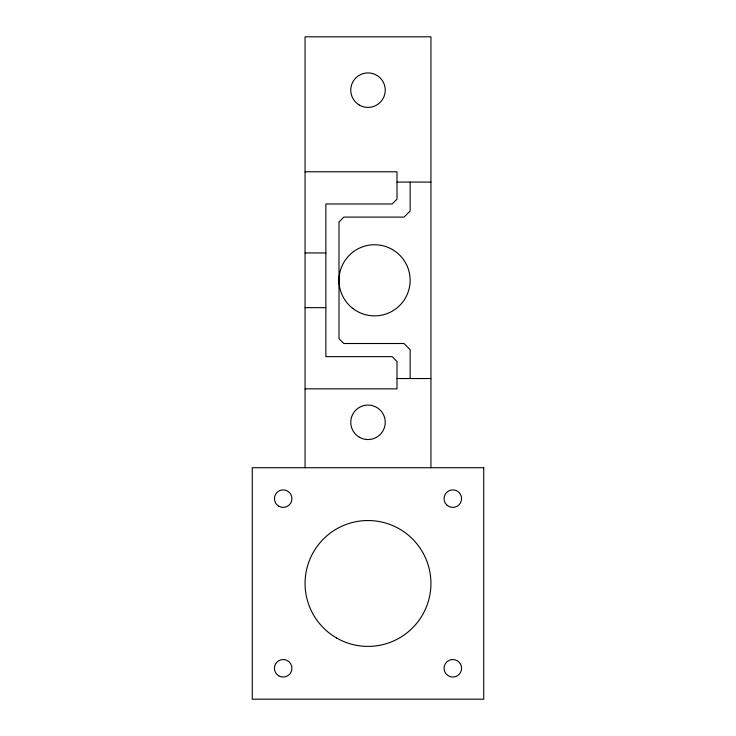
<?xml version="1.0" encoding="UTF-8"?>
<svg xmlns="http://www.w3.org/2000/svg" width="736" height="736" viewBox="0 0 736 736"><rect width="100%" height="100%" fill="white"/><g stroke="black" fill="none" stroke-linecap="round" stroke-linejoin="round"><path stroke-width="1.1" d="M305.072 171.782L396.998 171.782L396.998 199.143L392.168 203.973L325.864 203.973L325.864 356.647L392.168 356.647L396.998 361.477L396.998 388.838L305.072 388.838M396.998 182.086L430.928 182.086M305.072 252.945L325.864 252.945M305.072 307.666L325.864 307.666M396.998 378.534L430.928 378.534M430.928 467.728L430.928 36.8L305.072 36.8L305.072 467.728M410.136 182.086L410.136 210.993L404.018 217.111L343.832 217.111L339.002 221.941L339.002 338.68L343.832 343.51L404.018 343.51L410.136 349.628L410.136 378.534M483.736 467.728L252.264 467.728L252.264 699.2L483.736 699.2L483.736 467.728M278.806 506.23A8.758 8.758 0 0 0 291.934 498.649A8.758 8.758 0 0 0 278.806 491.068A8.758 8.758 0 0 0 278.806 506.23M446.623 504.841A8.758 8.758 0 0 0 461.279 500.912A8.758 8.758 0 0 0 450.552 490.185A8.758 8.758 0 0 0 446.623 504.841M446.623 674.47A8.758 8.758 0 0 0 461.279 670.551A8.758 8.758 0 0 0 450.552 659.824A8.758 8.758 0 0 0 446.623 674.47M278.806 675.869A8.758 8.758 0 0 0 291.934 668.279A8.758 8.758 0 0 0 278.806 660.698A8.758 8.758 0 0 0 278.806 675.869M336.536 637.965A62.928 62.928 0 0 0 430.928 583.464A62.928 62.928 0 0 0 336.536 528.963A62.928 62.928 0 0 0 336.536 637.965M352.912 308.531A35.567 35.567 0 0 0 409.832 284.952A35.567 35.567 0 0 0 360.953 247.452A35.567 35.567 0 0 0 352.912 308.531M359.38 437.239A17.241 17.241 0 0 0 385.241 422.308A17.241 17.241 0 0 0 359.38 407.385A17.241 17.241 0 0 0 359.38 437.239M359.38 105.082A17.241 17.241 0 0 0 385.241 90.151A17.241 17.241 0 0 0 359.38 75.228A17.241 17.241 0 0 0 359.38 105.082"/></g></svg>
